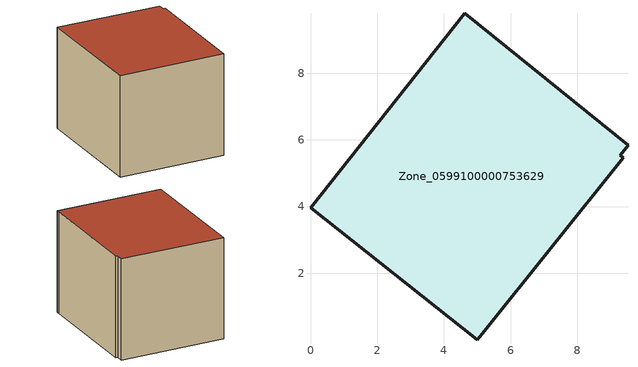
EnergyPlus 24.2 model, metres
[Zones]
Zone_0599100000753629
 floor ground (C_G): 9.38,5.46 5.16,0.18 5.01,0.01 0,3.96 4.62,9.79 9.52,5.84 9.29,5.54 z0.65
 wall outside (C_F): 0,3.96 5.01,0.01 5.16,0.18 9.38,5.46 9.29,5.54 9.52,5.84 4.62,9.79 0,3.96 z0.65:6.71
 roof outside (C_R): 5.01,0.01 5.16,0.18 9.38,5.46 9.29,5.54 9.52,5.84 4.62,9.79 0,3.96 z6.71
[BUILDING]
Pand.0599100000753629: North Axis=0; Terrain=City; Loads Convergence Tolerance Value=0.04; Temperature Convergence Tolerance Value=0.4; Solar Distribution=FullExterior; Maximum Number of Warmup Days=25; Minimum Number of Warmup Days=1
[Site:Location]
Rotterdam.The.Hague.AP_ZH_NLD Design_Conditions: Latitude=51.96; Longitude=4.45; Time Zone=1; Elevation=-4.5
[SITE:GROUNDTEMPERATURE:BUILDINGSURFACE]
18, 18, 18, 18, 18, 18, 18, 18, 18, 18, 18, 18
[MATERIAL] Thermal Absorptance=0.9; Solar Absorptance=0.7; Visible Absorptance=0.7
Name | Roughness | Thickness | Conductivity | Density | Specific Heat
G.TC.2006-2014 | MediumSmooth | 0.15 | 0.06 | 540 | 1210
F.TC.2006-2014 | Rough | 0.3 | 0.12 | 1920 | 840
R.TC.2006-2014 | MediumRough | 0.2 | 0.08 | 1500 | 1000
[CONSTRUCTION]
C_G: G.TC.2006-2014
C_F: F.TC.2006-2014
C_R: R.TC.2006-2014
[ZONE]
Zone_0599100000753629: Type=1; Multiplier=1; Ceiling Height=Autocalculate; Volume=Autocalculate; Floor Area=autocalculate; Part of Total Floor Area=Yes
[ZONEINFILTRATION:DESIGNFLOWRATE]
Infil_Zone_0599100000753629: Zone or ZoneList or Space or SpaceList=Zone_0599100000753629; Schedule=AlwaysOn; Design Flow Rate Calculation Method=Flow/Area; Flow Rate per Floor Area=0.0015; Constant Term Coefficient=1; Temperature Term Coefficient=0; Velocity Term Coefficient=0; Velocity Squared Term Coefficient=0
[HVACTEMPLATE:ZONE:IDEALLOADSAIRSYSTEM]
Zone_0599100000753629: Maximum Heating Supply Air Temperature=50; Minimum Cooling Supply Air Temperature=13; Maximum Heating Supply Air Humidity Ratio=0.0156; Minimum Cooling Supply Air Humidity Ratio=0.0077; Heating Limit=NoLimit; Cooling Limit=NoLimit; Dehumidification Control Type=ConstantSensibleHeatRatio; Cooling Sensible Heat Ratio=0.7; Dehumidification Setpoint=60; Humidification Control Type=None; Humidification Setpoint=30; Outdoor Air Method=None; Outdoor Air Flow Rate per Person=0.00944; Outdoor Air Flow Rate per Zone Floor Area=0; Outdoor Air Flow Rate per Zone=0; Demand Controlled Ventilation Type=None; Outdoor Air Economizer Type=NoEconomizer; Heat Recovery Type=None; Sensible Heat Recovery Effectiveness=0.7; Latent Heat Recovery Effectiveness=0.65
[ZONECONTROL:THERMOSTAT]
ThermostatControl_Zone_0599100000753629: Zone or ZoneList=Zone_0599100000753629; Control Type Schedule=DualSetpointControlType; Control 1=Thermostat_Zone_0599100000753629; Temperature Difference Between Cutout And Setpoint=0
[THERMOSTATSETPOINT:DUALSETPOINT]
Thermostat_Zone_0599100000753629: Heating Setpoint Temperature Schedule=HeatingSetpoint_Zone_0599100000753629; Cooling Setpoint Temperature Schedule=CoolingSetpoint_Zone_0599100000753629
[SCHEDULE:COMPACT]
HeatingSetpoint_Zone_0599100000753629: Through: 12/31, For: AllDays, Until: 24:00, 21
CoolingSetpoint_Zone_0599100000753629: Through: 12/31, For: AllDays, Until: 24:00, 24
DualSetpointControlType: Through: 12/31, For: AllDays, Until: 24:00, 4
AlwaysOn: Through: 12/31, For: AllDays, Until: 24:00, 1
